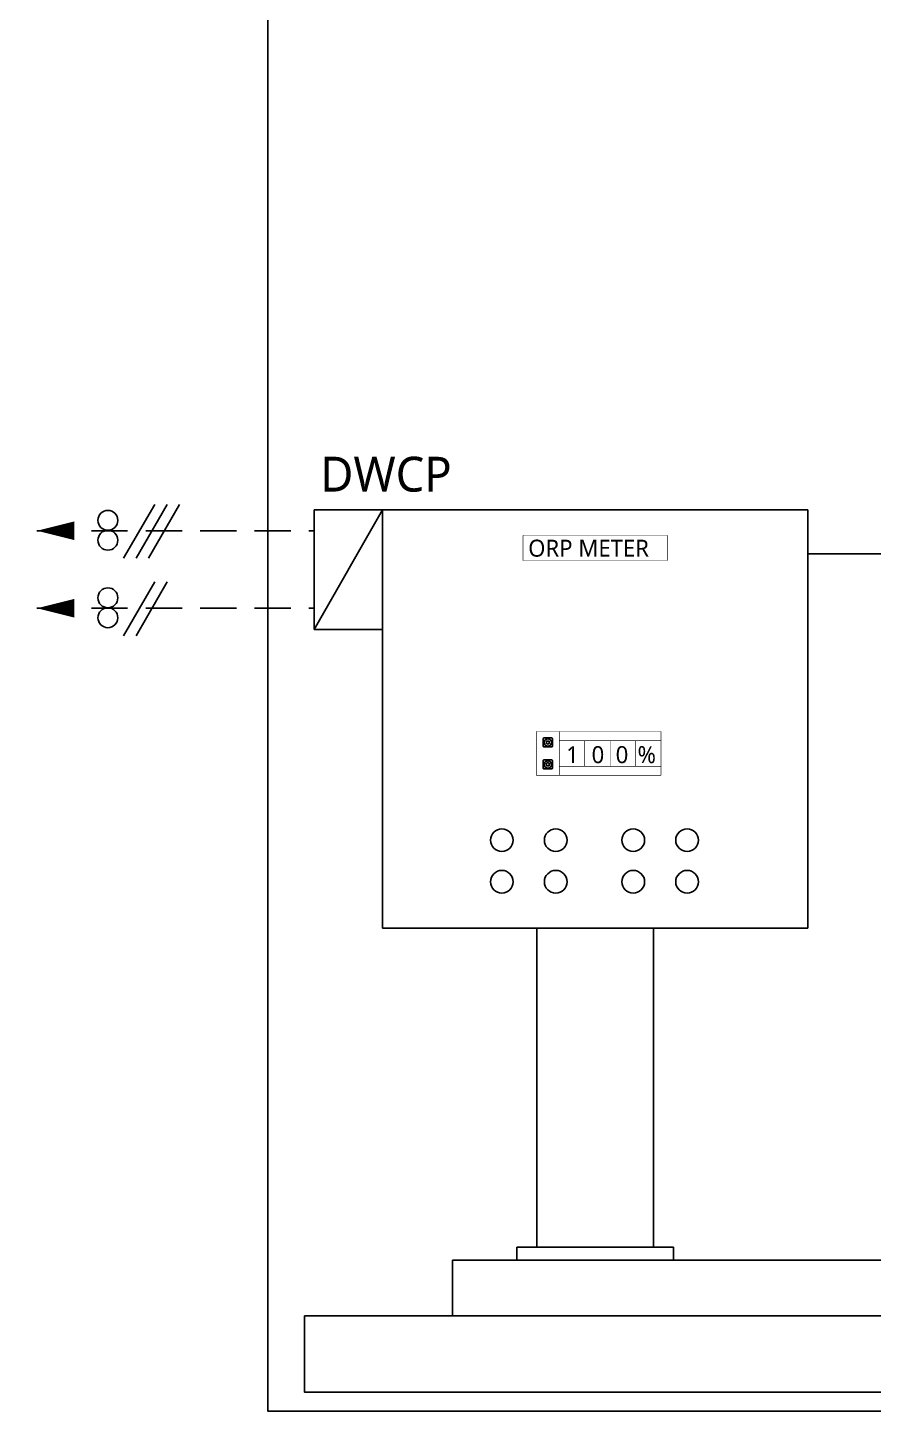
# Model space of a CAD drawing. Header units: millimetres. Extents: x -86 to 11742, y 5229 to 11464.
# Drawn here: x 5212.2 to 5270.5, y 5306.8 to 5402.2 of the extents above; entities that cross this region are included whole.
import ezdxf

# ---------------------------------------------------------------- set-up
doc = ezdxf.new("R2010")
doc.units = ezdxf.units.MM
doc.header["$LTSCALE"] = 5
doc.linetypes.add('DASHED', pattern=[0.75, 0.5, -0.25])
doc.linetypes.add('HIDDEN', pattern=[0.375, 0.25, -0.125])
for name, color, linetype in [('AUTO', 7, 'CONTINUOUS'), ('E', 3, 'CONTINUOUS'), ('NARA', 8, 'CONTINUOUS')]:
    doc.layers.add(name, color=color, linetype=linetype)
doc.styles.add('QQ', font='MALGUN.TTF.TTF')

msp = doc.modelspace()

# ---------------------------------------------------------------- linework, layer by layer
at = {"layer": 'AUTO'}
for p, q in [((5220.92, 5369.31), (5218.777, 5365.599)), ((5221.777, 5369.31), (5219.634, 5365.599)), ((5222.634, 5369.31), (5220.492, 5365.599)), ((5220.92, 5363.971), (5218.777, 5360.259)), ((5221.777, 5363.971), (5219.634, 5360.259))]:
    msp.add_line(p, q, dxfattribs=at)
at = {"layer": 'AUTO', "color": 3}
for p, q in [((5236.622, 5368.941), (5231.923, 5368.941)), ((5231.923, 5368.941), (5231.923, 5360.696)), ((5236.622, 5360.696), (5236.622, 5368.941)), ((5231.923, 5360.696), (5236.622, 5360.696))]:
    msp.add_line(p, q, dxfattribs=at)
at = {"layer": 'AUTO', "color": 2}
msp.add_line((5236.622, 5368.941), (5231.923, 5360.696), dxfattribs=at)
at = {"layer": 'AUTO', "color": 4, "linetype": 'DASHED'}
for p, q in [((5212.806, 5367.488), (5231.923, 5367.488)), ((5212.806, 5362.149), (5231.923, 5362.149))]:
    msp.add_line(p, q, dxfattribs=at)
at = {"layer": 'AUTO'}
msp.add_lwpolyline([(5228.72, 5472.933), (5494.764, 5472.933), (5494.764, 5306.809), (5228.72, 5306.809)], close=True, dxfattribs=at)
for points in [[(5212.806, 5367.488, 0, 1.286, 0), (5215.377, 5367.488, 1.286, 1.286, 0)], [(5212.806, 5362.149, 0, 1.286, 0), (5215.377, 5362.149, 1.286, 1.286, 0)]]:
    msp.add_lwpolyline(points, format="xyseb", dxfattribs=at)
for centre in [(5217.692, 5368.208), (5217.692, 5366.836), (5217.692, 5362.869), (5217.692, 5361.497)]:
    msp.add_circle(centre, 0.686, dxfattribs=at)
at = {"layer": 'NARA', "color": 8}
for p, q in [((5236.622, 5340.099), (5236.622, 5368.941)), ((5236.622, 5368.941), (5265.936, 5368.941)), ((5265.936, 5340.099), (5265.936, 5368.941)), ((5247.708, 5353.174), (5247.708, 5352.628)), ((5247.747, 5353.213), (5248.292, 5353.213)), ((5247.883, 5352.882), (5247.883, 5352.874)), ((5247.932, 5352.882), (5247.883, 5352.882)), ((5248.015, 5352.776), (5247.886, 5352.868)), ((5247.932, 5352.882), (5247.932, 5352.991)), ((5248.099, 5352.999), (5247.939, 5352.999)), ((5248.024, 5352.776), (5248.153, 5352.868)), ((5248.107, 5352.882), (5248.107, 5352.991)), ((5248.156, 5352.882), (5248.107, 5352.882)), ((5248.156, 5352.882), (5248.156, 5352.874)), ((5248.331, 5353.174), (5248.331, 5352.628)), ((5247.747, 5352.589), (5248.292, 5352.589)), ((5247.708, 5351.659), (5247.708, 5351.114)), ((5248.292, 5351.698), (5247.747, 5351.698)), ((5248.292, 5351.075), (5247.747, 5351.075)), ((5247.883, 5351.406), (5247.883, 5351.414)), ((5247.932, 5351.406), (5247.883, 5351.406)), ((5248.015, 5351.512), (5247.886, 5351.42)), ((5247.932, 5351.406), (5247.932, 5351.297)), ((5248.099, 5351.289), (5247.939, 5351.289)), ((5248.024, 5351.512), (5248.153, 5351.42)), ((5248.107, 5351.406), (5248.107, 5351.297)), ((5248.156, 5351.406), (5248.107, 5351.406)), ((5248.156, 5351.406), (5248.156, 5351.414)), ((5248.331, 5351.659), (5248.331, 5351.114)), ((5265.936, 5340.099), (5236.622, 5340.099)), ((5247.26, 5318.133), (5247.26, 5340.099)), ((5255.298, 5340.099), (5255.298, 5318.133)), ((5245.885, 5317.216), (5245.885, 5318.133)), ((5245.885, 5318.133), (5256.672, 5318.133)), ((5256.672, 5318.133), (5256.672, 5317.216)), ((5323.474, 5317.216), (5241.446, 5317.216)), ((5241.446, 5317.216), (5241.446, 5313.39)), ((5256.672, 5317.216), (5245.885, 5317.216))]:
    msp.add_line(p, q, dxfattribs=at)
at = {"layer": 'NARA', "color": 8, "linetype": 'HIDDEN', "ltscale": 500}
msp.add_line((5265.936, 5365.89), (5303.11, 5365.89), dxfattribs=at)
at = {"layer": 'NARA', "color": 8, "const_width": 0.039}
for points in [[(5246.303, 5367.185), (5256.256, 5367.185)], [(5246.303, 5367.185), (5246.303, 5365.437)], [(5256.256, 5367.185), (5256.256, 5365.437)], [(5246.303, 5365.437), (5256.256, 5365.437)], [(5247.228, 5353.658), (5255.827, 5353.658)], [(5247.228, 5353.658), (5247.228, 5350.629)], [(5248.81, 5353.658), (5248.81, 5350.629)], [(5248.81, 5353.031), (5255.827, 5353.031)], [(5250.564, 5353.031), (5250.564, 5351.256)], [(5252.319, 5353.031), (5252.319, 5351.256)], [(5254.073, 5353.031), (5254.073, 5351.256)], [(5255.827, 5353.658), (5255.827, 5350.629)], [(5248.81, 5351.256), (5255.827, 5351.256)], [(5247.228, 5350.629), (5255.827, 5350.629)]]:
    msp.add_lwpolyline(points, dxfattribs=at)
at = {"layer": 'NARA', "color": 8}
msp.add_lwpolyline([(5231.238, 5313.39), (5454.583, 5313.39), (5454.583, 5308.14), (5231.238, 5308.14)], close=True, dxfattribs=at)
for centre, radius in [((5248.019, 5352.901), 0.253), ((5248.019, 5351.387), 0.253), ((5244.851, 5346.168), 0.782), ((5248.565, 5346.168), 0.782), ((5253.907, 5346.168), 0.782), ((5257.62, 5346.168), 0.782), ((5244.851, 5343.303), 0.782), ((5248.565, 5343.303), 0.782), ((5253.907, 5343.303), 0.782), ((5257.62, 5343.303), 0.782)]:
    msp.add_circle(centre, radius, dxfattribs=at)
for centre, radius, start, end in [((5247.747, 5353.174), 0.039, 90, 180), ((5247.891, 5352.874), 0.0078, 180, 234.46232), ((5247.939, 5352.991), 0.0078, 90, 180), ((5248.099, 5352.991), 0.0078, 0, 90), ((5248.148, 5352.874), 0.0078, 305.53768, 0), ((5248.292, 5353.174), 0.039, 0, 90), ((5247.747, 5352.628), 0.039, 180, 270), ((5248.019, 5352.782), 0.0078, 234.46232, 305.53768), ((5248.292, 5352.628), 0.039, 270, 0), ((5247.747, 5351.659), 0.039, 90, 180), ((5247.747, 5351.114), 0.039, 180, 270), ((5247.891, 5351.414), 0.0078, 125.53768, 180), ((5247.939, 5351.297), 0.0078, 180, 270), ((5248.019, 5351.506), 0.0078, 54.46232, 125.53768), ((5248.099, 5351.297), 0.0078, 270, 0), ((5248.148, 5351.414), 0.0078, 0, 54.46232), ((5248.292, 5351.659), 0.039, 0, 90), ((5248.292, 5351.114), 0.039, 270, 0)]:
    msp.add_arc(centre, radius, start, end, dxfattribs=at)

# ---------------------------------------------------------------- texts
at = {"layer": 'E', "color": 2, "style": 'QQ'}
msp.add_text('DWCP', height=2.4, dxfattribs=at).set_placement((5232.339, 5370.19))
at = {"layer": 'NARA', "color": 8, "style": 'QQ'}
for s, height, p in [('ORP METER', 1.1694, (5246.667, 5365.704)), ('1', 1.169, (5249.285, 5351.476)), ('0', 1.169, (5251.039, 5351.476)), ('0', 1.169, (5252.697, 5351.476)), ('%', 1.169, (5254.206, 5351.476))]:
    msp.add_text(s, height=height, dxfattribs=at).set_placement(p)

doc.saveas('drawing.dxf')
